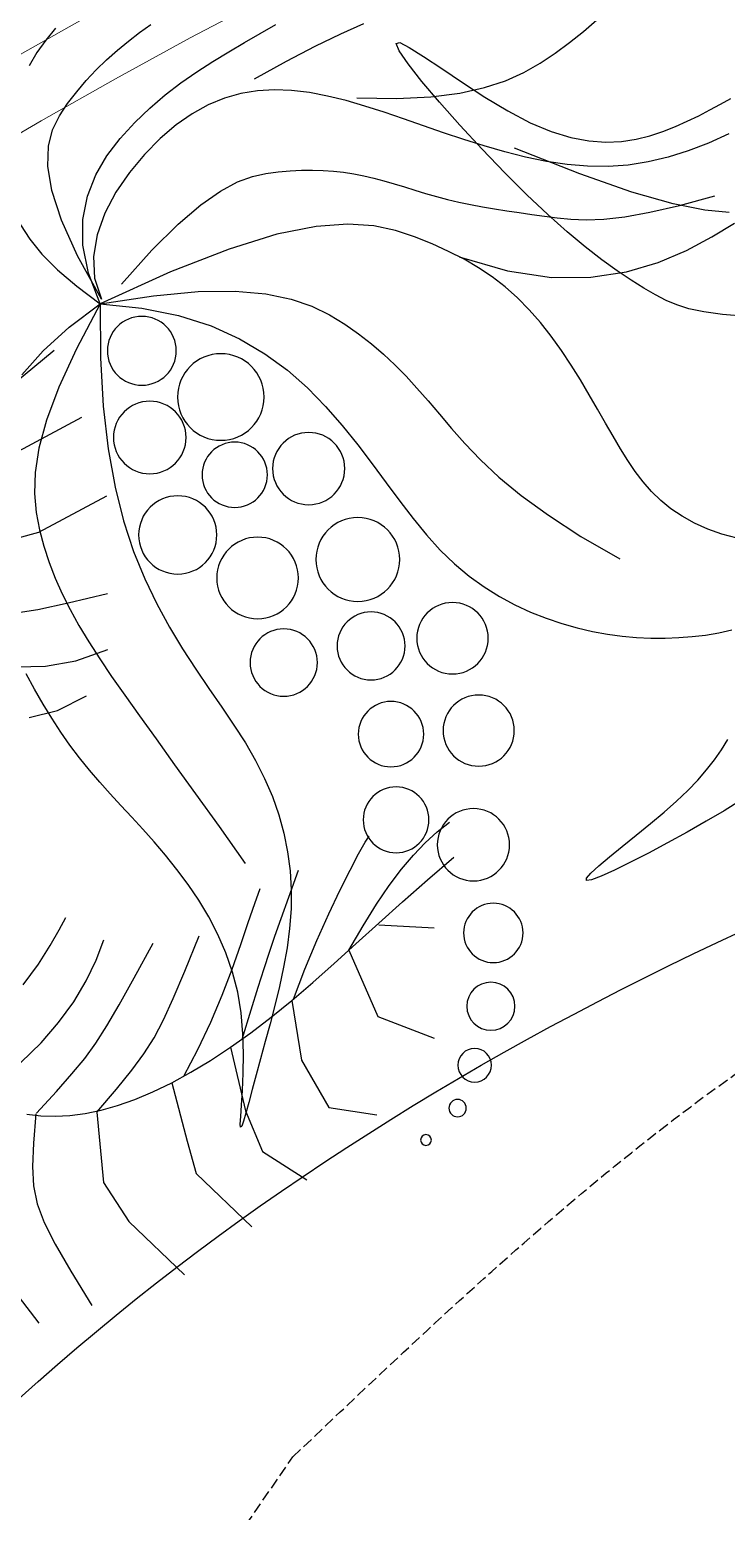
# Model space of a CAD drawing. Header units: millimetres. Extents: x -1030105 to 906887, y -616134 to 1220667.
# Drawn here: x -81652 to -80833, y 552810 to 554554 of the extents above; entities that cross this region are included whole.
import ezdxf

# ---------------------------------------------------------------- set-up
doc = ezdxf.new("R2010")
doc.units = ezdxf.units.MM
doc.header["$MEASUREMENT"] = 0
doc.linetypes.add('DASH', pattern=[0.35, 0.25, -0.1])
doc.layers.add('A-Door', color=33, linetype='Continuous', lineweight=9)
doc.layers.add('A-Furniture', color=143, linetype='Continuous')
doc.layers.add('A-Tree', color=98, linetype='Continuous')

# ---------------------------------------------------------------- blocks, each defined once
blk = doc.blocks.new('FUR')
at = {"layer": 'A-Furniture'}
blk.add_spline([(-33916, 30608), (-33944.5, 30609.5), (-37418.5, 29102), (-37726.5, 27054), (-37216.5, 25233), (-37626.5, 21209), (-38739.5, 18856.5), (-41860, 14803.1), (-43043.2, 12422.3), (-43017.5, 9941.5), (-40833.5, 8087), (-38107, 9497.5), (-38274.5, 11476.5), (-38397.8, 13212.3), (-37305, 13750.5), (-34500, 13496.5), (-32540.5, 14865.5), (-32374, 19056), (-32479, 20125.5), (-32318, 21223.5), (-30829.5, 21995.5), (-30222, 22657.5), (-30469, 23962.5), (-31626.5, 24580.5), (-32324.5, 25527.5), (-32040.5, 28029), (-32099.5, 29098.5), (-33295, 30496), (-33916, 30608)], degree=3, dxfattribs=at)
at = {"layer": 'A-Furniture', "color": 8, "linetype": 'DASH', "ltscale": 50}
blk.add_spline([(-36646, 29577.5), (-37284.5, 28277.5), (-36676, 26342), (-36463, 23656.5), (-37614.5, 20053), (-40425.5, 16182), (-42274, 13633.5), (-42830.5, 10964), (-42047, 9112), (-39697.5, 8972), (-38258, 10282.5), (-39334, 12606), (-37866.5, 13929), (-35698, 13970.5), (-34500.5, 13942.5), (-32416, 18555.5), (-32464, 21915.5), (-30663, 22279), (-30458.5, 23387), (-31963.5, 24634), (-33009, 26390), (-32199.5, 28680), (-33338.5, 30308), (-34838.5, 30477), (-36023, 30096.5), (-36646, 29577.5)], degree=3, dxfattribs=at)
blk = doc.blocks.new('TƯỜNG NÔI THẤT')
at = {"layer": 'A-Door', "ltscale": 10}
for points in [[(15632.9, 47072.5), (15544.3, 47025.7), (15456.3, 46977.6), (15369, 46928.3), (15282.4, 46877.6), (15196.5, 46825.8), (15111.3, 46772.7), (15026.9, 46718.3), (14943.4, 46662.8), (14860.7, 46606), (14778.8, 46548), (14697.9, 46488.8), (14617.9, 46428.4), (14538.9, 46366.8), (14460.9, 46304), (14383.9, 46240.1), (14307.9, 46175), (14233, 46108.7), (14159.3, 46041.3), (14086.7, 45972.8), (14015.3, 45903.1), (13945.1, 45832.4)], [(13959, 45959.9), (14031.3, 46030.5), (14104.9, 46099.9), (14179.5, 46168.2), (14255.4, 46235.3), (14332.3, 46301.2), (14410.2, 46365.9), (14489.2, 46429.5), (14569.2, 46491.8), (14650.2, 46553), (14732.1, 46612.9), (14814.9, 46671.6), (14898.6, 46729), (14983.1, 46785.3), (15068.5, 46840.2), (15154.6, 46894), (15241.5, 46946.4), (15329.1, 46997.6), (15417.4, 47047.5)]]:
    blk.add_lwpolyline(points, dxfattribs=at)
blk = doc.blocks.new('CAY8')
at = {"color": 0, "linetype": 'ByBlock'}
for p, q in [((-351.64, 306), (-340.15, 344.76)), ((-391.03, 313.6), (-390.43, 334.71)), ((-308.55, 301.69), (-297.06, 340.45)), ((-421.54, 311.33), (-419.15, 328.97)), ((-272.64, 308.87), (-259.72, 333.27)), ((-230.99, 306), (-210.88, 321.79)), ((-391.16, 297.27), (-391.03, 313.6)), ((-353.08, 281.6), (-351.64, 306)), ((-269.77, 285.9), (-272.64, 308.87)), ((-230.99, 277.29), (-230.99, 306)), ((-390.53, 284.53), (-391.16, 297.27)), ((-304.24, 284.47), (-308.55, 301.69)), ((-185.02, 277.29), (-164.91, 301.69)), ((-275.46, 291.78), (-276.22, 291.99)), ((-276.22, 291.99), (-275.57, 290.51)), ((-275.57, 290.51), (-273.44, 287.2)), ((-273.44, 290.06), (-275.46, 291.78)), ((-270.29, 287.04), (-273.44, 290.06)), ((-388.87, 274.17), (-390.53, 284.53)), ((-337.84, 247.95), (-353.08, 281.6)), ((-296.12, 253.86), (-304.24, 284.47)), ((-273.44, 287.2), (-270.09, 282.21)), ((-266.18, 282.92), (-270.29, 287.04)), ((-270.09, 282.21), (-265.84, 275.77)), ((-260.07, 253), (-269.77, 285.9)), ((-261.23, 277.9), (-266.18, 282.92)), ((-385.89, 265.01), (-388.87, 274.17)), ((-265.84, 275.77), (-261.02, 268.1)), ((-255.59, 272.19), (-261.23, 277.9)), ((-249.4, 265.97), (-255.59, 272.19)), ((-219.95, 247.56), (-230.99, 277.29)), ((-180.93, 239.47), (-185.02, 277.29)), ((-29.8, 272.59), (-39.14, 271.99)), ((-19.18, 273.06), (-29.8, 272.59)), ((-7.78, 273.39), (-19.18, 273.06)), ((3.92, 273.56), (-7.78, 273.39)), ((15.4, 273.55), (3.92, 273.56)), ((26.27, 273.37), (15.4, 273.55)), ((36.49, 272.96), (26.27, 273.37)), ((-381.31, 255.85), (-385.89, 265.01)), ((-261.02, 268.1), (-255.94, 259.43)), ((-242.82, 259.41), (-249.4, 265.97)), ((-52.02, 270.41), (-54.57, 269.45)), ((-54.57, 269.45), (-54.03, 268.41)), ((-54.03, 268.41), (-50.73, 267.27)), ((-46.72, 271.25), (-52.02, 270.41)), ((-50.73, 267.27), (-45.19, 266.03)), ((-39.14, 271.99), (-46.72, 271.25)), ((-45.19, 266.03), (-37.91, 264.7)), ((-37.91, 264.7), (-29.38, 263.28)), ((-255.94, 259.43), (-250.94, 249.99)), ((-235.96, 252.57), (-242.82, 259.41)), ((-29.38, 263.28), (-20.12, 261.76)), ((-20.12, 261.76), (-10.62, 260.15)), ((-10.62, 260.15), (-1.4, 258.44)), ((-1.4, 258.44), (7.15, 256.63)), ((7.15, 256.63), (15, 254.69)), ((-374.83, 245.49), (-381.31, 255.85)), ((-335.49, 248.07), (-326.73, 250.25)), ((-326.73, 250.25), (-317.22, 251.94)), ((-317.22, 251.94), (-307, 253.14)), ((-307, 253.14), (-296.12, 253.86)), ((-296.12, 253.86), (-284.64, 254.07)), ((-288.91, 253.99), (-275.49, 245.56)), ((-284.64, 254.07), (-272.61, 253.79)), ((-272.61, 253.79), (-260.07, 253)), ((-260.07, 253), (-247.08, 251.69)), ((-252.62, 252.25), (-240.98, 241.31)), ((-250.94, 249.99), (-246.34, 240)), ((-247.08, 251.69), (-233.7, 249.88)), ((-228.97, 245.44), (-235.96, 252.57)), ((-233.7, 249.88), (-219.95, 247.56)), ((-160.61, 235.66), (-136.19, 251.45)), ((15, 254.69), (22.23, 252.59)), ((22.23, 252.59), (28.92, 250.3)), ((28.92, 250.3), (35.15, 247.77)), ((-366.19, 232.74), (-374.83, 245.49)), ((-357.92, 238.81), (-351.02, 242.33)), ((-351.02, 242.33), (-343.57, 245.43)), ((-343.57, 245.43), (-335.49, 248.07)), ((-337.84, 247.95), (-322.86, 242.4)), ((-322.86, 242.4), (-311.03, 237.77)), ((-275.49, 245.56), (-262.61, 236.47)), ((-240.98, 241.31), (-231.81, 232.73)), ((-221.98, 238.02), (-228.97, 245.44)), ((-219.95, 247.56), (-205.79, 244.81)), ((-218.94, 247.36), (-205.81, 236.66)), ((-205.79, 244.81), (-191.17, 241.73)), ((-191.17, 241.73), (-176.02, 238.39)), ((35.15, 247.77), (40.98, 244.98)), ((40.98, 244.98), (46.51, 241.89)), ((-370.33, 230.53), (-364.33, 234.87)), ((-364.33, 234.87), (-357.92, 238.81)), ((-311.03, 237.77), (-301.26, 233.44)), ((-301.26, 233.44), (-292.46, 228.77)), ((-262.61, 236.47), (-250.42, 227.07)), ((-246.34, 240), (-242.46, 229.69)), ((-215.1, 230.33), (-221.98, 238.02)), ((-205.81, 236.66), (-192.93, 226.74)), ((-180.93, 239.47), (-168.07, 232.01)), ((-176.02, 238.39), (-160.28, 234.91)), ((-160.28, 234.91), (-143.89, 231.36)), ((-365.59, 232.73), (-350.93, 227.95)), ((-350.93, 227.95), (-339.26, 223.95)), ((-292.46, 228.77), (-283.56, 223.12)), ((-250.42, 227.07), (-239.08, 217.74)), ((-242.46, 229.69), (-239.57, 219.24)), ((-231.81, 232.73), (-224.3, 225.78)), ((-224.3, 225.78), (-217.63, 219.73)), ((-208.49, 222.37), (-215.1, 230.33)), ((-192.93, 226.74), (-180.68, 217.76)), ((-168.07, 232.01), (-156.4, 225.72)), ((-156.4, 225.72), (-145.75, 220.5)), ((-143.89, 231.36), (-126.79, 227.83)), ((-126.79, 227.83), (-108.92, 224.42)), ((-339.26, 223.95), (-329.45, 220.19)), ((-329.45, 220.19), (-320.35, 216.1)), ((-283.56, 223.12), (-273.46, 215.87)), ((-239.57, 219.24), (-237.62, 208.76)), ((-239.08, 217.74), (-228.75, 208.83)), ((-217.63, 219.73), (-210.98, 213.84)), ((-202.26, 214.15), (-208.49, 222.37)), ((-180.68, 217.76), (-169.43, 209.89)), ((-145.75, 220.5), (-135.94, 216.26)), ((-320.35, 216.1), (-310.83, 211.13)), ((-310.83, 211.13), (-299.75, 204.73)), ((-273.46, 215.87), (-261.09, 206.39)), ((-210.98, 213.84), (-203.55, 207.4)), ((-196.55, 205.68), (-202.26, 214.15)), ((-135.94, 216.26), (-126.82, 212.9)), ((-126.82, 212.9), (-118.21, 210.33)), ((-118.21, 210.33), (-109.94, 208.46)), ((-359.63, 205.5), (-345.28, 201.71)), ((-299.75, 204.73), (-285.96, 196.35)), ((-261.09, 206.39), (-245.35, 194.04)), ((-237.62, 208.76), (-236.5, 198.3)), ((-228.75, 208.83), (-219.58, 200.72)), ((-203.55, 207.4), (-194.5, 199.65)), ((-191.47, 196.95), (-196.55, 205.68)), ((-169.43, 209.89), (-159.56, 203.29)), ((-159.56, 203.29), (-151.44, 198.12)), ((-109.94, 208.46), (-101.83, 207.18)), ((-345.28, 201.71), (-331.95, 197)), ((-331.95, 197), (-319.69, 191.47)), ((-285.96, 196.35), (-268.33, 185.42)), ((-236.5, 198.3), (-236.12, 187.94)), ((-219.58, 200.72), (-211.72, 193.77)), ((-194.5, 199.65), (-183.03, 189.89)), ((-187.04, 187.97), (-191.47, 196.95)), ((-151.44, 198.12), (-145.45, 194.55)), ((-145.45, 194.55), (-141.97, 192.74)), ((-319.69, 191.47), (-308.55, 185.23)), ((-236.12, 187.94), (-236.37, 177.72)), ((-211.72, 193.77), (-205.33, 188.34)), ((-183.26, 178.74), (-187.04, 187.97)), ((57.06, 185.78), (63.52, 188.52)), ((63.52, 188.52), (70.07, 190.93)), ((70.07, 190.93), (76.74, 193)), ((-308.55, 185.23), (-298.6, 178.39)), ((37.86, 175.71), (44.24, 179.38)), ((44.24, 179.38), (50.65, 182.73)), ((50.65, 182.73), (57.06, 185.78)), ((-298.6, 178.39), (-289.88, 171.07)), ((-236.37, 177.72), (-237.13, 167.71)), ((-207.95, 149.37), (-205.62, 173.13)), ((-180.13, 169.26), (-183.26, 178.74)), ((25.22, 167.33), (31.51, 171.69)), ((31.51, 171.69), (37.86, 175.71)), ((-338.25, 170.65), (-326.04, 165.21)), ((-326.04, 165.21), (-315.87, 159.79)), ((-237.13, 167.71), (-238.31, 157.98)), ((-177.65, 159.53), (-180.13, 169.26)), ((19, 162.58), (25.22, 167.33)), ((-315.87, 159.79), (-307.68, 154.87)), ((-238.31, 157.98), (-239.79, 148.59)), ((-175.83, 149.55), (-177.65, 159.53)), ((6.87, 151.9), (12.88, 157.45)), ((12.88, 157.45), (19, 162.58)), ((-307.68, 154.87), (-301.37, 150.97)), ((-239.79, 148.59), (-241.49, 139.57)), ((-210.11, 128.31), (-207.95, 149.37)), ((-174.65, 139.32), (-175.83, 149.55)), ((1, 145.92), (6.87, 151.9)), ((103.06, 152.49), (97.23, 146.79)), ((-4.73, 139.49), (1, 145.92)), ((92.05, 140.81), (87.54, 134.62)), ((97.23, 146.79), (92.05, 140.81)), ((-241.49, 139.57), (-243.31, 130.89)), ((-174.12, 128.84), (-174.65, 139.32)), ((-15.47, 125.23), (-10.23, 132.6)), ((-10.23, 132.6), (-4.73, 139.49)), ((87.54, 134.62), (83.7, 128.3)), ((-243.31, 130.89), (-245.22, 122.47)), ((-212.09, 109.65), (-210.11, 128.31)), ((-174.22, 118.11), (-174.12, 128.84)), ((-20.36, 117.37), (-15.47, 125.23)), ((32.39, 111.14), (44.24, 131.51)), ((83.7, 128.3), (80.55, 121.91)), ((-245.22, 122.47), (-247.14, 114.24)), ((-174.79, 107.07), (-174.22, 118.11)), ((-24.86, 109.02), (-20.36, 117.37)), ((80.55, 121.91), (78.08, 115.5)), ((-247.14, 114.24), (-249, 106.14)), ((-213.87, 93.1), (-212.09, 109.65)), ((-28.89, 100.15), (-24.86, 109.02)), ((23.05, 93.06), (32.39, 111.14)), ((76.23, 109.03), (74.9, 102.45)), ((78.08, 115.5), (76.23, 109.03)), ((-249, 106.14), (-250.76, 98.09)), ((-175.66, 95.68), (-174.79, 107.07)), ((74.9, 102.45), (74.01, 95.7)), ((-250.76, 98.09), (-252.33, 90.03)), ((-176.66, 83.89), (-175.66, 95.68)), ((-32.39, 90.76), (-28.89, 100.15)), ((74.01, 95.7), (73.47, 88.72)), ((-252.33, 90.03), (-253.68, 81.89)), ((-215.43, 78.34), (-213.87, 93.1)), ((-35.31, 80.83), (-32.39, 90.76)), ((15.85, 77.03), (23.05, 93.06)), ((73.47, 88.72), (73.19, 81.47)), ((-253.68, 81.89), (-254.73, 73.61)), ((-216.77, 65.09), (-215.43, 78.34)), ((-177.61, 71.66), (-176.66, 83.89)), ((-37.62, 70.35), (-35.31, 80.83)), ((73.19, 81.47), (73.09, 73.87)), ((-254.73, 73.61), (-255.5, 65.18)), ((-178.33, 58.92), (-177.61, 71.66)), ((-39.45, 59.38), (-37.62, 70.35)), ((10.44, 62.79), (15.85, 77.03)), ((73.09, 73.87), (73.07, 65.89)), ((-255.5, 65.18), (-256.01, 56.58)), ((-217.87, 53.03), (-216.77, 65.09)), ((6.47, 50.08), (10.44, 62.79)), ((73.07, 65.89), (73.06, 57.47)), ((-266.13, 50.3), (-251.48, 54.51)), ((-256.01, 56.58), (-256.28, 47.81)), ((-251.48, 54.51), (-234.29, 55.34)), ((-178.65, 45.63), (-178.33, 58.92)), ((-40.98, 47.95), (-39.45, 59.38)), ((73.06, 57.47), (72.99, 48.71)), ((-256.28, 47.81), (-256.32, 38.87)), ((-218.7, 41.88), (-217.87, 53.03)), ((-42.38, 36.11), (-40.98, 47.95)), ((3.59, 38.66), (6.47, 50.08)), ((72.99, 48.71), (72.79, 39.7)), ((154.62, 46.76), (146.68, 40.69)), ((165.09, 54.03), (154.62, 46.76)), ((-230.13, 36.54), (-212.62, 39.72)), ((-219.26, 31.36), (-218.7, 41.88)), ((-178.4, 31.74), (-178.65, 45.63)), ((72.79, 39.7), (72.4, 30.54)), ((146.68, 40.69), (140.72, 35.43)), ((-258.79, 23.89), (-245.34, 31.13)), ((-256.32, 38.87), (-256.15, 29.75)), ((-245.34, 31.13), (-230.13, 36.54)), ((-219.51, 21.36), (-219.26, 31.36)), ((-177.37, 17.18), (-178.4, 31.74)), ((-43.84, 23.9), (-42.38, 36.11)), ((1.43, 28.28), (3.59, 38.66)), ((140.72, 35.43), (136.18, 30.56)), ((-45.52, 11.39), (-43.84, 23.9)), ((-0.34, 18.67), (1.43, 28.28)), ((72.4, 30.54), (71.77, 21.33)), ((132.5, 25.69), (129.13, 20.42)), ((136.18, 30.56), (132.5, 25.69)), ((-219.41, 11.78), (-219.51, 21.36)), ((-175.33, 1.76), (-177.37, 17.18)), ((-2.04, 9.61), (-0.34, 18.67)), ((71.77, 21.33), (70.82, 12.16)), ((129.13, 20.42), (125.61, 14.4)), ((-234.11, 3.3), (-218.54, 8.22)), ((-218.94, 2.56), (-219.41, 11.78)), ((-218.54, 8.22), (-198.28, 14.18)), ((-47.6, -1.4), (-45.52, 11.39)), ((-3.8, 0.99), (-2.04, 9.61)), ((70.82, 12.16), (69.49, 3.15)), ((125.61, 14.4), (121.86, 7.48)), ((138.72, 6.42), (154.8, 8.28)), ((154.8, 8.28), (169.91, 8.68)), ((169.91, 8.68), (183.86, 8.26)), ((-246.04, -1.23), (-234.11, 3.3)), ((-218.05, -6.4), (-218.94, 2.56)), ((-171.98, -14.7), (-175.33, 1.76)), ((-5.7, -7.3), (-3.8, 0.99)), ((69.49, 3.15), (67.73, -5.61)), ((104.28, -4.35), (121.82, 2.43)), ((121.86, 7.48), (117.93, -0.44)), ((121.82, 2.43), (138.72, 6.42)), ((184.13, 1.95), (173.64, -5.36)), ((-216.72, -15.18), (-218.05, -6.4)), ((-50.26, -14.41), (-47.6, -1.4)), ((-7.81, -15.35), (-5.7, -7.3)), ((67.73, -5.61), (65.48, -14.05)), ((86.27, -14.58), (104.28, -4.35)), ((117.93, -0.44), (113.85, -9.46)), ((173.64, -5.36), (160.83, -16.53)), ((-214.9, -23.87), (-216.72, -15.18)), ((-167.07, -32.4), (-171.98, -14.7)), ((-53.69, -27.6), (-50.26, -14.41)), ((-10.23, -23.24), (-7.81, -15.35)), ((65.48, -14.05), (62.71, -22.2)), ((67.96, -28.92), (86.27, -14.58)), ((113.85, -9.46), (109.63, -19.68)), ((148.03, -18.67), (163.37, -14.07)), ((163.37, -14.07), (181.99, -9.34)), ((-13.03, -31.08), (-10.23, -23.24)), ((62.71, -22.2), (59.4, -30.13)), ((109.63, -19.68), (105.33, -31.2)), ((125.36, -27.52), (135.52, -23.14)), ((135.52, -23.14), (148.03, -18.67)), ((160.83, -16.53), (145.14, -32.56)), ((-212.57, -32.55), (-214.9, -23.87)), ((-213.6, -31.58), (-173.19, -30.53)), ((-58.2, -40.89), (-53.69, -27.6)), ((-16.29, -38.95), (-13.03, -31.08)), ((49.53, -48.02), (67.96, -28.92)), ((59.4, -30.13), (55.55, -37.89)), ((117.09, -31.8), (125.36, -27.52)), ((-237.25, -37.75), (-213.6, -31.58)), ((-209.59, -41.32), (-212.57, -32.55)), ((-160.31, -51.56), (-167.07, -32.4)), ((55.55, -37.89), (51.14, -45.55)), ((105.33, -31.2), (100.96, -44.12)), ((104.36, -40.17), (110.25, -36.02)), ((110.25, -36.02), (117.09, -31.8)), ((145.14, -32.56), (126.03, -54.41)), ((181.52, -36.69), (170.77, -39.02)), ((192.7, -35), (181.52, -36.69)), ((204.32, -33.92), (192.7, -35)), ((-205.51, -50.35), (-209.59, -41.32)), ((-64.12, -54.24), (-58.2, -40.89)), ((-20.09, -46.96), (-16.29, -38.95)), ((51.14, -45.55), (46.15, -53.18)), ((93.68, -48.38), (98.97, -44.29)), ((100.96, -44.12), (96.56, -58.55)), ((98.97, -44.29), (104.36, -40.17)), ((150.47, -45.84), (140.88, -50.43)), ((160.42, -42.06), (150.47, -45.84)), ((170.77, -39.02), (160.42, -42.06)), ((-199.75, -59.8), (-205.51, -50.35)), ((-151.43, -72.35), (-160.31, -51.56)), ((-71.77, -67.59), (-64.12, -54.24)), ((-24.62, -55.18), (-20.09, -46.96)), ((46.15, -53.18), (40.56, -60.83)), ((83.26, -56.53), (88.43, -52.46)), ((88.43, -52.46), (93.68, -48.38)), ((126.03, -54.41), (102.97, -83.09)), ((140.88, -50.43), (131.64, -55.84)), ((160.77, -55.59), (167.97, -53.57)), ((167.97, -53.57), (175.04, -52.14)), ((175.04, -52.14), (181.98, -51.13)), ((181.98, -51.13), (188.76, -50.44)), ((188.76, -50.44), (195.41, -50)), ((195.41, -50), (201.91, -49.74)), ((201.91, -49.74), (208.27, -49.58)), ((208.27, -49.58), (214.5, -49.44)), ((-191.76, -69.85), (-199.75, -59.8)), ((-30.39, -63.63), (-24.62, -55.18)), ((40.56, -60.83), (34.36, -68.57)), ((73.21, -64.68), (78.18, -60.6)), ((78.18, -60.6), (83.26, -56.53)), ((96.56, -58.55), (92.19, -74.42)), ((122.72, -61.99), (114.11, -68.78)), ((131.64, -55.84), (122.72, -61.99)), ((138.78, -67.06), (146.15, -62.15)), ((146.15, -62.15), (153.49, -58.39)), ((153.49, -58.39), (160.77, -55.59)), ((-180.97, -80.69), (-191.76, -69.85)), ((-81.47, -80.86), (-71.77, -67.59)), ((-38.03, -72.32), (-30.39, -63.63)), ((34.36, -68.57), (27.37, -76.41)), ((63.69, -72.93), (68.37, -68.79)), ((68.37, -68.79), (73.21, -64.68)), ((114.11, -68.78), (105.77, -76.1)), ((131.42, -73.3), (138.78, -67.06)), ((-204.38, -73.89), (-163.97, -72.84)), ((-140.15, -94.99), (-151.43, -72.35)), ((-48.17, -81.26), (-38.03, -72.32)), ((27.37, -76.41), (18.72, -84.22)), ((54.88, -81.33), (59.19, -77.1)), ((59.19, -77.1), (63.69, -72.93)), ((92.19, -74.42), (87.99, -91.07)), ((105.77, -76.1), (97.69, -83.85)), ((124.1, -81.07), (131.42, -73.3)), ((-166.83, -92.49), (-180.97, -80.69)), ((-93.57, -94.01), (-81.47, -80.86)), ((-61.44, -90.46), (-48.17, -81.26)), ((18.72, -84.22), (7.36, -91.8)), ((50.73, -85.57), (54.88, -81.33)), ((97.69, -83.85), (89.82, -91.92)), ((116.85, -90.56), (124.1, -81.07)), ((-148.76, -105.42), (-166.83, -92.49)), ((-78.45, -99.92), (-61.44, -90.46)), ((7.36, -91.8), (-7.73, -98.96)), ((42.77, -93.98), (46.71, -89.79)), ((46.71, -89.79), (50.73, -85.57)), ((89.82, -91.92), (82.16, -100.2)), ((87.99, -91.07), (84.14, -107.68)), ((109.72, -101.77), (116.85, -90.56)), ((-126.22, -119.67), (-140.15, -94.99)), ((-108.37, -106.96), (-93.57, -94.01)), ((-99.84, -109.65), (-78.45, -99.92)), ((-7.73, -98.96), (-27.6, -105.52)), ((35.01, -102.09), (38.89, -98.09)), ((38.89, -98.09), (42.77, -93.98)), ((82.16, -100.2), (74.67, -108.58)), ((-186.46, -105.83), (-159.25, -110.58)), ((-180.35, -107.72), (-164.44, -113.07)), ((-126.22, -119.67), (-148.76, -105.42)), ((-126.22, -119.67), (-108.37, -106.96)), ((-27.6, -105.52), (-53.28, -111.28)), ((27.16, -109.65), (31.12, -105.95)), ((31.12, -105.95), (35.01, -102.09)), ((74.67, -108.58), (67.33, -116.97)), ((84.14, -107.68), (80.81, -123.44)), ((102.85, -114.03), (109.72, -101.77)), ((-164.44, -113.07), (-146.44, -117.11)), ((-126.22, -119.67), (-99.84, -109.65)), ((-85.8, -116.06), (-126.22, -119.67)), ((-53.28, -111.28), (-85.8, -116.06)), ((14.55, -119.64), (18.91, -116.48)), ((18.91, -116.48), (23.1, -113.16)), ((23.1, -113.16), (27.16, -109.65)), ((96.41, -126.47), (102.85, -114.03)), ((105.04, -118.49), (116.44, -116.17)), ((116.44, -116.17), (126.9, -115.15)), ((126.9, -115.15), (136.73, -115.13)), ((136.73, -115.13), (146.22, -115.79)), ((146.22, -115.79), (155.59, -116.87)), ((-146.44, -117.11), (-126.22, -119.67)), ((-132.32, -133.85), (-126.22, -119.67)), ((-126.22, -119.67), (-123.57, -136.79)), ((-124.5, -121.56), (-124.05, -147.43)), ((-122.14, -132.91), (-124.5, -121.56)), ((-111.34, -123.13), (-88.74, -130.72)), ((5.23, -125.55), (10, -122.66)), ((10, -122.66), (14.55, -119.64)), ((67.33, -116.97), (60.1, -125.26)), ((80.81, -123.44), (78.19, -137.52)), ((78.27, -128.28), (92.41, -122.42)), ((92.41, -122.42), (105.04, -118.49)), ((155.59, -116.87), (164.85, -118.31)), ((164.85, -118.31), (173.94, -120.08)), ((-88.74, -130.72), (-70, -135.82)), ((-10.75, -133.66), (-5.11, -131.03)), ((-5.11, -131.03), (0.2, -128.33)), ((0.2, -128.33), (5.23, -125.55)), ((60.1, -125.26), (52.93, -133.34)), ((62.31, -136.37), (78.27, -128.28)), ((90.55, -138.24), (96.41, -126.47)), ((-136.82, -146.42), (-132.32, -133.85)), ((-123.57, -136.79), (-118.77, -151.05)), ((-117.03, -143.08), (-122.14, -132.91)), ((-70, -135.82), (-54.64, -138.78)), ((-54.64, -138.78), (-42.14, -139.95)), ((-42.14, -139.95), (-32.01, -139.67)), ((-32.01, -139.67), (-23.73, -138.3)), ((-23.73, -138.3), (-16.82, -136.18)), ((-16.82, -136.18), (-10.75, -133.66)), ((44.24, -147), (62.31, -136.37)), ((52.93, -133.34), (45.78, -141.13)), ((78.19, -137.52), (76.44, -149.11)), ((85.45, -148.49), (90.55, -138.24)), ((-139.84, -157.59), (-136.82, -146.42)), ((-124.05, -147.43), (-122.05, -168.01)), ((-109.65, -152.07), (-117.03, -143.08)), ((45.78, -141.13), (38.6, -148.52)), ((-118.77, -151.05), (-112.15, -162.75)), ((-100.48, -159.89), (-109.65, -152.07)), ((31.35, -155.4), (23.99, -161.69)), ((38.6, -148.52), (31.35, -155.4)), ((76.44, -149.11), (75.74, -157.38)), ((81.26, -156.36), (85.45, -148.49)), ((-141.51, -167.56), (-139.84, -157.59)), ((-112.15, -162.75), (-104.03, -172.19)), ((-90.03, -166.55), (-100.48, -159.89)), ((23.99, -161.69), (16.48, -167.27)), ((75.74, -157.38), (76.27, -161.52)), ((76.27, -161.52), (78.15, -160.99)), ((78.15, -160.99), (81.26, -156.36)), ((-141.96, -176.54), (-141.51, -167.56)), ((-122.05, -168.01), (-118.71, -184.01)), ((-78.79, -172.04), (-90.03, -166.55)), ((16.48, -167.27), (8.76, -172.07)), ((-104.03, -172.19), (-94.76, -179.68)), ((-67.23, -176.37), (-78.79, -172.04)), ((-55.87, -179.55), (-67.23, -176.37)), ((0.78, -176.02), (-7.51, -179.08)), ((8.76, -172.07), (0.78, -176.02)), ((-118.71, -184.01), (-114.23, -196.11)), ((-94.76, -179.68), (-84.67, -185.51)), ((-84.67, -185.51), (-74.08, -189.99)), ((-45.08, -181.58), (-55.87, -179.55)), ((-34.91, -182.5), (-45.08, -181.58)), ((-25.3, -182.37), (-34.91, -182.5)), ((-16.19, -181.21), (-25.3, -182.37)), ((-7.51, -179.08), (-16.19, -181.21)), ((2.6, -182.21), (21.79, -181.99)), ((21.79, -181.99), (38.7, -181.36)), ((38.7, -181.36), (53.6, -180.36)), ((53.6, -180.36), (66.76, -179.01)), ((-74.08, -189.99), (-63.34, -193.42)), ((-63.34, -193.42), (-52.72, -196.06)), ((-114.23, -196.11), (-108.81, -205.01)), ((-52.72, -196.06), (-42.26, -198.04)), ((-42.26, -198.04), (-31.98, -199.47)), ((-31.98, -199.47), (-21.86, -200.42)), ((-21.86, -200.42), (-11.91, -201)), ((-11.91, -201), (-2.11, -201.3)), ((-2.11, -201.3), (7.53, -201.41)), ((7.53, -201.41), (17.01, -201.42)), ((17.01, -201.42), (26.35, -201.43)), ((-108.81, -205.01), (-102.66, -211.43)), ((-102.66, -211.43), (-95.98, -216.04)), ((-95.98, -216.04), (-88.97, -219.56)), ((-88.97, -219.56), (-81.8, -222.57)), ((-81.8, -222.57), (-74.54, -225.19)), ((-74.54, -225.19), (-67.21, -227.45)), ((-67.21, -227.45), (-59.84, -229.37)), ((-59.84, -229.37), (-52.45, -230.96)), ((-52.45, -230.96), (-45.08, -232.24)), ((-45.08, -232.24), (-37.76, -233.24)), ((-37.76, -233.24), (-30.51, -233.97)), ((-89.75, -250.7), (-96.71, -246.77)), ((-82.51, -254.12), (-89.75, -250.7)), ((-74.99, -257.04), (-82.51, -254.12))]:
    blk.add_line(p, q, dxfattribs=at)
for centre, radius in [((-195.13, 346.05), 2.82), ((-172.43, 339.75), 4.55), ((-153.51, 324.62), 8.82), ((-130.8, 301.93), 12.61), ((-110.62, 269.16), 15.59), ((-96.75, 223.79), 18.95), ((-125.54, 192.34), 17.25), ((-64.67, 173.13), 18.67), ((-105.58, 151.95), 17.15), ((-52.61, 124.22), 18.74), ((-91.71, 106.57), 17.83), ((-135.85, 91.45), 17.65), ((-75.31, 63.72), 22.01), ((-125.76, 46.07), 21.4), ((-150.98, 5.74), 20.52), ((-74.05, 9.52), 18.95), ((-109.36, -6.87), 17.14), ((-95.49, -45.94), 22.72), ((-138.37, -45.94), 19.07), ((-119.45, -87.53), 18.05)]:
    blk.add_circle(centre, radius, dxfattribs=at)
blk = doc.blocks.new('CÂY')
at = {"layer": 'A-Tree', "color": 8, "ltscale": 10, "xscale": -2.242546808719635, "yscale": 2.242546808719635, "zscale": 2.242546808719635, "rotation": 209.6934650611884}
blk.add_blockref('CAY8', (8003.2, 45026.8), dxfattribs=at)
blk = doc.blocks.new('BỐ TRÍ LAY OUT')
at = {"layer": 'A-Door', "color": 3}
blk.add_blockref('TƯỜNG NÔI THẤT', (-3527.4, 2876.4), dxfattribs=at)
at = {"layer": 'A-Furniture', "color": 3}
for name, p in [('CÂY', (4286.8, 4469.3)), ('FUR', (48783.7, 18654.7))]:
    blk.add_blockref(name, p, dxfattribs=at)
blk = doc.blocks.new('KIẾN TRÚC')
h = blk.add_hatch(color=9)
h.dxf.hatch_style = 1
edge = h.paths.add_edge_path(flags=16)
edge.add_line((62282, 27412), (55232.8, 27412))
edge.add_arc((32545.5, 30716.7), 22926.7, 284.53695, 351.71258, ccw=False)
edge.add_line((38300.2, 8523.9), (13217.5, 8523.9))
edge.add_arc((23753.1, 24110.8), 18813.6, 227.76772, 235.9443, ccw=False)
edge.add_arc((7788.8, 12733.4), 4187, 236.059, 322.4361, ccw=False)
edge.add_arc((13873.6, 18503.3), 12505.3, 190.83274, 227.66057, ccw=False)
edge.add_arc((25477.5, 20792.2), 24332.7, 180.68322, 190.99113, ccw=False)
edge.add_arc((3282.9, 20557.2), 2137.1, 101.0808, 181.4794, ccw=False)
edge.add_line((2872.2, 22654.5), (4986.1, 23013.1))
edge.add_arc((28039.7, 24288.4), 23088.9, 153.20143, 183.1663, ccw=False)
edge.add_arc((10232.3, 40544.6), 6483.1, 182.84011, 244.39627, ccw=False)
edge.add_arc((-6425, 39970.9), 10185.3, 1.42081, 26.70696)
edge.add_arc((10590.6, 49414.3), 9292.7, 144.71332, 211.57549, ccw=False)
edge.add_arc((-12326.2, 64090.2), 17935.6, 328.73754, 356.18995)
edge.add_arc((16735.3, 62308.6), 11181, 84.12439, 176.97619, ccw=False)
edge.add_arc((20709, 99752.5), 26473.2, 263.86537, 288.48696)
edge.add_arc((35667.4, 54479.7), 21207.1, 73.35107, 108.03024, ccw=False)
edge.add_arc((44765.5, 84516.2), 10177.4, 252.72587, 285.71301)
edge.add_arc((49659, 68416), 6655.6, 49.49954, 108.73112, ccw=False)
edge.add_arc((48035, 66009.8), 9545.5, -2.32883, 51.46764, ccw=False)
edge.add_line((57572.7, 65622), (49483.5, 65623.9))
edge.add_line((49483.5, 65623.9), (62282, 65623.9))
edge.add_line((62282, 65623.9), (62282, 27412))
h.paths.add_polyline_path([(0, 77895.5), (64428.5, 77895.5), (64428.5, -0.6), (-1.8, 0.6)])

msp = doc.modelspace()

# ---------------------------------------------------------------- block references
at = {"color": 3}
for name, p in [('KIẾN TRÚC', (-106778.5, 495876.5)), ('BỐ TRÍ LAY OUT', (-93480.293, 504642.113))]:
    msp.add_blockref(name, p, dxfattribs=at)

doc.saveas('drawing.dxf')
